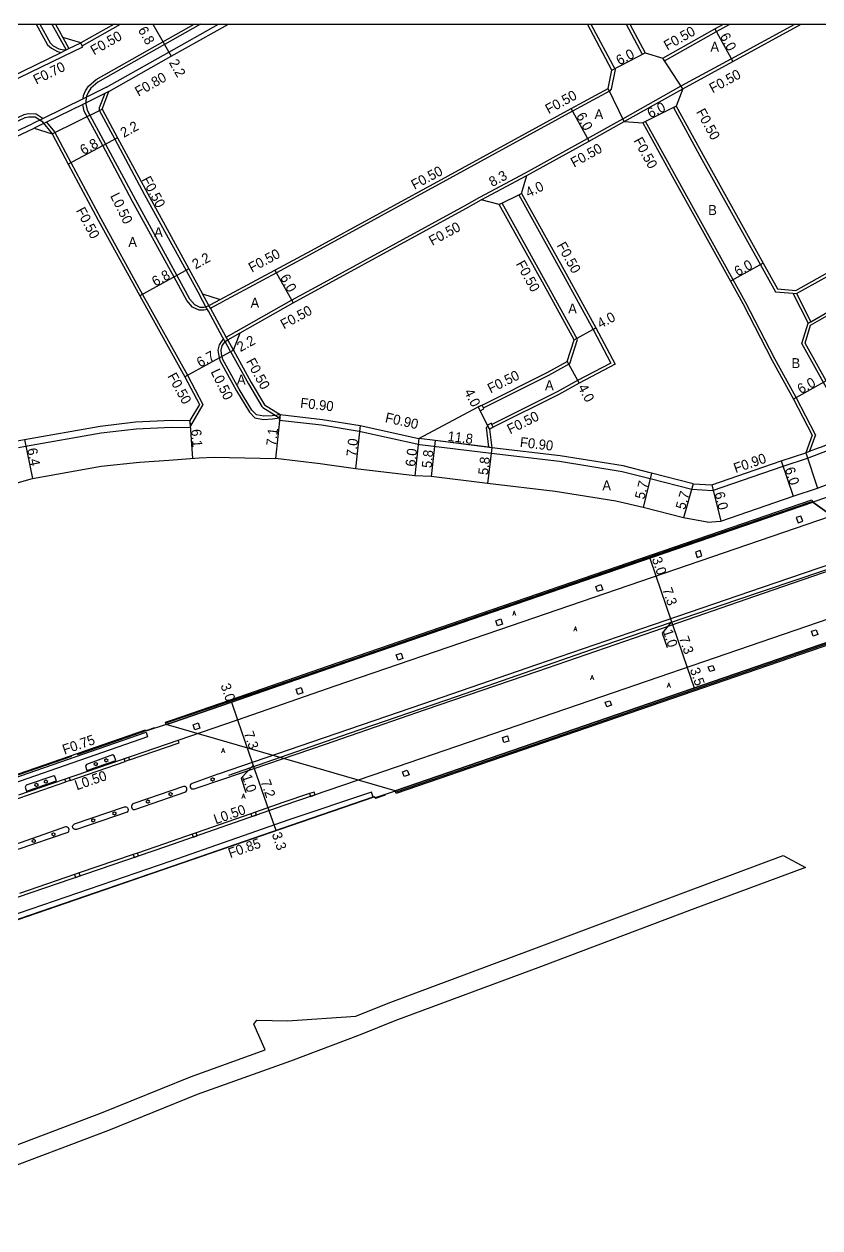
# Model space of a CAD drawing. Header units: metres. Extents: x -8000 to -6400, y -117600 to -117000.
# Drawn here: x -7648.9 to -7521, y -117193.5 to -117000 of the extents above; entities that cross this region are included whole.
import ezdxf

# ---------------------------------------------------------------- set-up
doc = ezdxf.new("R2010")
doc.units = ezdxf.units.M
doc.header["$LTSCALE"] = 2.5
for name, color, linetype in [('側溝・桝', 7, 'Continuous'), ('図郭', 7, 'Continuous'), ('幅員', 7, 'Continuous'), ('植栽', 7, 'Continuous'), ('歩道・分離帯・安全施設', 7, 'Continuous'), ('舗装', 7, 'Continuous'), ('道路', 7, 'Continuous')]:
    doc.layers.add(name, color=color, linetype=linetype)
doc.styles.get("Standard").update_dxf_attribs({"font": ''})
doc.styles.add('YOKO_DECO', font='txt.shx', dxfattribs={"bigfont": 'extfont.shx'})
doc.styles.get('Standard').set_extended_font_data('@MS PGothic')

# ---------------------------------------------------------------- blocks, each defined once
blk = doc.blocks.new('223900')
blk.add_lwpolyline([(-0.22, -0.37), (-0.44, -0.3), (-0.47, -0.27), (-0.48, -0.24), (-0.44, 0.01), (-0.48, 0.23), (-0.47, 0.27), (-0.45, 0.29), (-0.21, 0.38), (-0.04, 0.53), (0, 0.54), (0.03, 0.53), (0.22, 0.37), (0.44, 0.3), (0.47, 0.27), (0.48, 0.24), (0.44, -0.01), (0.48, -0.23), (0.47, -0.27), (0.45, -0.29), (0.21, -0.38), (0.04, -0.53), (0, -0.54), (-0.03, -0.53)], close=True)

msp = doc.modelspace()

# ---------------------------------------------------------------- linework, layer by layer
at = {"layer": '側溝・桝'}
for points in [[(-7646.92, -117000), (-7645.1, -117003.31), (-7644.48, -117003.88), (-7643.51, -117004.43), (-7642.95, -117004.57)], [(-7644.41, -117000), (-7642.12, -117004.16)], [(-7639.55, -117003.47), (-7633.38, -117000)], [(-7639.41, -117012.01), (-7639.35, -117011.46), (-7639.03, -117010.75), (-7638.54, -117009.99), (-7637.33, -117008.92), (-7626.59, -117002.83), (-7621.55, -117000)], [(-7635.62, -117010.14), (-7625.65, -117004.49), (-7617.67, -117000)], [(-7557.8, -117000), (-7553.89, -117007.32), (-7554.57, -117010.44), (-7554.82, -117010.77), (-7560.74, -117013.99), (-7580.53, -117024.82), (-7602.48, -117036.81), (-7608.33, -117039.98), (-7617.12, -117044.69)], [(-7552.14, -117000), (-7549.55, -117004.84)], [(-7546, -117005.91), (-7537.64, -117001.2), (-7535.46, -117000)], [(-7543.29, -117009.95), (-7535.25, -117005.59), (-7525.04, -117000)], [(-7651.69, -117008.82), (-7651.06, -117008.52), (-7642.95, -117004.57), (-7642.12, -117004.16), (-7641.67, -117003.94), (-7639.77, -117003.02)], [(-7642.65, -117002.16), (-7641.67, -117003.94)], [(-7639.47, -117003.65), (-7639.55, -117003.47), (-7639.77, -117003.02)], [(-7651.39, -117009.46), (-7642.64, -117005.2), (-7639.47, -117003.65)], [(-7549.55, -117004.84), (-7549.11, -117004.6)], [(-7546, -117005.91), (-7546.24, -117005.47)], [(-7635.62, -117010.14), (-7639.41, -117012.01), (-7645.82, -117015.16), (-7647.6, -117016.03)], [(-7635.26, -117010.86), (-7635.92, -117011.18), (-7639.44, -117012.91), (-7645.26, -117015.77), (-7646.6, -117016.43), (-7647.25, -117016.75)], [(-7552.7, -117015.23), (-7543.29, -117009.95)], [(-7552.46, -117015.67), (-7543.05, -117010.39)], [(-7635.92, -117011.18), (-7636.8, -117013.48), (-7636.8, -117013.84), (-7634.31, -117018.5), (-7629.52, -117027.44), (-7622.86, -117039.59), (-7620.66, -117043.6)], [(-7730.53, -117055.16), (-7730.57, -117054.44), (-7730.58, -117054), (-7730.46, -117053.41), (-7730.26, -117053.05), (-7729.92, -117052.76), (-7727.01, -117051.38), (-7711.77, -117044.13), (-7690.83, -117034.35), (-7666.65, -117022.9), (-7661.89, -117020.65), (-7648.85, -117014.52), (-7648.24, -117014.39), (-7646.95, -117014.43), (-7645.82, -117015.16)], [(-7619.41, -117045.88), (-7619.99, -117046), (-7620.74, -117045.97), (-7621.82, -117045.48), (-7622.72, -117044.42), (-7624.78, -117040.65), (-7631.45, -117028.49), (-7636.24, -117019.54), (-7639.22, -117013.98), (-7639.44, -117012.91)], [(-7544.54, -117013.43), (-7544.09, -117013.2)], [(-7544.54, -117013.43), (-7539.96, -117021.77), (-7530.58, -117038.67), (-7528.16, -117043.03), (-7525.35, -117043.27), (-7524.76, -117043.32), (-7524.75, -117043.32), (-7520.34, -117040.84), (-7501.42, -117030.16), (-7491.52, -117024.95), (-7488.14, -117023.17), (-7482.85, -117020.3)], [(-7730.33, -117055.07), (-7726.19, -117053.1), (-7710.96, -117045.85), (-7690.03, -117036.07), (-7665.84, -117024.62), (-7661.08, -117022.37), (-7647.6, -117016.03)], [(-7645.26, -117015.77), (-7644, -117017.33)], [(-7568.34, -117023.92), (-7558.34, -117018.38), (-7552.7, -117015.23)], [(-7521.72, -117066.03), (-7524.81, -117060.02), (-7528.26, -117053.8), (-7532.97, -117044.67), (-7534.95, -117041.1), (-7544.33, -117024.2), (-7549.02, -117015.65), (-7549.46, -117015.87)], [(-7644, -117017.33), (-7641.36, -117022.27), (-7636.55, -117031.25), (-7629.86, -117043.46), (-7622.62, -117056.44), (-7620.15, -117061.13), (-7622.17, -117064.59)], [(-7575.68, -117027.82), (-7568.34, -117023.92)], [(-7575.44, -117028.26), (-7568.11, -117024.36)], [(-7516.6, -117064.36), (-7520.45, -117057.59), (-7523.9, -117051.35), (-7522.92, -117048.08), (-7522.49, -117047.83), (-7517.87, -117045.19), (-7499.03, -117034.55), (-7489.19, -117029.37), (-7485.79, -117027.58), (-7482.85, -117025.99)], [(-7616.39, -117050.33), (-7605.92, -117044.35), (-7600.09, -117041.2), (-7578.13, -117029.21), (-7575.68, -117027.82)], [(-7569.41, -117027.46), (-7562.25, -117040.3), (-7557.44, -117049.07), (-7554.59, -117054.47), (-7559.95, -117057.28), (-7563.21, -117059.1), (-7573.72, -117064.34)], [(-7569.41, -117027.46), (-7568.96, -117027.24)], [(-7575.08, -117061.67), (-7564.59, -117056.44), (-7561.19, -117054.54), (-7559.98, -117050.68), (-7564.89, -117041.74), (-7572.09, -117028.77)], [(-7572.09, -117028.77), (-7572.54, -117028.99)], [(-7615.7, -117052.64), (-7616.59, -117051.01), (-7616.68, -117050.85), (-7616.84, -117050.55), (-7616.98, -117050.3), (-7619.25, -117046.15), (-7619.41, -117045.88), (-7619.66, -117045.42), (-7620.66, -117043.6)], [(-7615.26, -117052.4), (-7616.15, -117050.77), (-7616.39, -117050.33), (-7618.95, -117045.68), (-7619.19, -117045.24), (-7620.22, -117043.35)], [(-7525.35, -117043.27), (-7522.92, -117048.08)], [(-7524.76, -117043.32), (-7522.49, -117047.83)], [(-7618.95, -117045.68), (-7618.66, -117045.52), (-7617.12, -117044.69)], [(-7616.84, -117050.55), (-7617.56, -117051.54), (-7617.73, -117052.4), (-7617.66, -117053.06), (-7617.43, -117054.06), (-7614.76, -117058.93), (-7612.69, -117062.38), (-7611.79, -117063.29), (-7610.41, -117063.53), (-7608.97, -117063.46), (-7607.83, -117063.29)], [(-7615.7, -117052.64), (-7612.85, -117057.84), (-7610.69, -117061.44), (-7610.53, -117061.6), (-7608.72, -117062.74), (-7608.48, -117062.89), (-7607.83, -117063.29), (-7607.78, -117063.32)], [(-7607.82, -117063.67), (-7607.78, -117063.32), (-7607.72, -117062.77)], [(-7649.8, -117068.03), (-7648.64, -117067.83), (-7636.49, -117065.7), (-7630.87, -117065.03), (-7625.2, -117064.77), (-7622.16, -117064.81)], [(-7622.16, -117064.81), (-7622.17, -117064.59), (-7622.24, -117063.71)], [(-7607.82, -117063.67), (-7601.08, -117064.43), (-7595.05, -117065.41), (-7585.31, -117067.57), (-7573.84, -117068.97), (-7562.86, -117070.25), (-7552.8, -117071.88), (-7548.28, -117073.04), (-7541.6, -117074.77), (-7538.25, -117074.95), (-7526.93, -117071.05), (-7522.99, -117069.74)], [(-7574.34, -117064.65), (-7574.66, -117064.81), (-7574.24, -117068.01)], [(-7573.73, -117068.08), (-7574.24, -117068.01), (-7582.85, -117066.94), (-7585.44, -117066.62)], [(-7523.27, -117068.89), (-7522.66, -117068.66), (-7521.24, -117068.12), (-7520.77, -117067.94), (-7515.73, -117066.03), (-7515.26, -117065.85), (-7513.5, -117065.19)], [(-7522.99, -117069.74), (-7513.19, -117066.03)], [(-7521.72, -117066.03), (-7522.66, -117068.66)], [(-7842.17, -117187.32), (-7822.75, -117180.46), (-7805.48, -117174.57), (-7783.91, -117167.05), (-7766.05, -117160.95), (-7708.14, -117141.01), (-7661.97, -117125.15), (-7629.29, -117113.82), (-7629.03, -117114.55), (-7661.72, -117125.88), (-7707.89, -117141.74), (-7765.8, -117161.68), (-7783.66, -117167.78), (-7805.23, -117175.3), (-7822.5, -117181.19), (-7841.89, -117188.04)], [(-7631.96, -117118.25), (-7623.99, -117115.5), (-7624.14, -117115.06)], [(-7641.47, -117121.55), (-7632.67, -117118.5)], [(-7650.85, -117124.79), (-7649.55, -117124.34), (-7642.17, -117121.78)], [(-7592.81, -117124.22), (-7593.08, -117123.42), (-7606.33, -117127.91), (-7625.33, -117134.53), (-7653.48, -117144.15), (-7673.91, -117151.26), (-7676.86, -117152.5), (-7729.96, -117170.85), (-7767.82, -117183.9), (-7784.35, -117189.51), (-7784.09, -117190.27)], [(-7603.05, -117123.67), (-7607.3, -117125.11), (-7611.71, -117126.65)], [(-7612.46, -117126.91), (-7621.23, -117129.97)], [(-7621.89, -117130.2), (-7626.3, -117131.74), (-7630.64, -117133.22)], [(-7631.35, -117133.46), (-7640.02, -117136.42)], [(-7640.76, -117136.68), (-7649.6, -117139.7)]]:
    msp.add_lwpolyline(points, dxfattribs=at)
for points in [[(-7574.99, -117061.85), (-7575.08, -117061.67), (-7575.3, -117061.22), (-7575.93, -117061.53), (-7575.61, -117062.16)], [(-7573.49, -117064.79), (-7573.72, -117064.34), (-7573.8, -117064.16), (-7574.43, -117064.47), (-7574.34, -117064.65), (-7574.12, -117065.1)], [(-7523.77, -117079.9), (-7524.05, -117079.06), (-7524.81, -117079.32), (-7524.52, -117080.16)], [(-7539.96, -117085.45), (-7540.25, -117084.61), (-7541.01, -117084.87), (-7540.72, -117085.71)], [(-7556.2, -117090.08), (-7555.91, -117090.92), (-7556.73, -117091.2), (-7557.01, -117090.36)], [(-7572.3, -117095.6), (-7572.01, -117096.44), (-7572.81, -117096.71), (-7573.1, -117095.88)], [(-7522.12, -117098.37), (-7522.38, -117097.59), (-7521.6, -117097.33), (-7521.34, -117098.11)], [(-7588.32, -117101.1), (-7588.03, -117101.94), (-7588.8, -117102.2), (-7589.09, -117101.36)], [(-7538.7, -117104.06), (-7538.95, -117103.31), (-7538.19, -117103.06), (-7537.94, -117103.81)], [(-7604.38, -117106.62), (-7604.09, -117107.46), (-7604.89, -117107.74), (-7605.18, -117106.9)], [(-7555.25, -117109.74), (-7555.51, -117109), (-7554.78, -117108.74), (-7554.52, -117109.48)], [(-7620.91, -117112.32), (-7620.62, -117113.16), (-7621.44, -117113.44), (-7621.73, -117112.6)], [(-7571.78, -117115.46), (-7572.02, -117114.65), (-7571.21, -117114.41), (-7570.97, -117115.23)], [(-7632.11, -117117.81), (-7631.96, -117118.25), (-7632.67, -117118.5), (-7632.82, -117118.05)], [(-7641.63, -117121.09), (-7641.47, -117121.55), (-7642.17, -117121.78), (-7642.33, -117121.33)], [(-7587.81, -117120.94), (-7588.09, -117120.16), (-7587.31, -117119.89), (-7587.03, -117120.66)], [(-7602.14, -117123.88), (-7602.29, -117123.42), (-7603.05, -117123.67), (-7602.89, -117124.13)], [(-7611.55, -117127.11), (-7611.71, -117126.65), (-7612.46, -117126.91), (-7612.3, -117127.37)], [(-7621.07, -117130.43), (-7621.23, -117129.97), (-7621.89, -117130.2), (-7621.73, -117130.66)], [(-7630.48, -117133.68), (-7630.64, -117133.22), (-7631.35, -117133.46), (-7631.19, -117133.92)], [(-7639.86, -117136.88), (-7640.02, -117136.42), (-7640.76, -117136.68), (-7640.6, -117137.13)]]:
    msp.add_lwpolyline(points, close=True, dxfattribs=at)
at = {"layer": '図郭'}
msp.add_lwpolyline([(-8000, -117000), (-7200, -117000), (-7200, -117600), (-8000, -117600)], close=True, dxfattribs=at)
at = {"layer": '幅員'}
for points in [[(-7628.18, -117000), (-7626.34, -117003.27)], [(-7537.89, -117000.76), (-7535.01, -117006.03)], [(-7626.34, -117003.27), (-7625.26, -117005.18)], [(-7554.42, -117007.4), (-7549.11, -117004.6)], [(-7558.1, -117018.81), (-7560.98, -117013.55)], [(-7544.09, -117013.2), (-7549.46, -117015.87)], [(-7633.86, -117018.27), (-7641.8, -117022.51)], [(-7575.44, -117028.26), (-7568.11, -117024.36)], [(-7572.54, -117028.99), (-7568.96, -117027.24)], [(-7622.42, -117039.35), (-7630.29, -117043.7)], [(-7608.57, -117039.54), (-7605.67, -117044.79)], [(-7530.14, -117038.43), (-7535.39, -117041.34)], [(-7560.52, -117050.73), (-7557, -117048.83)], [(-7615.26, -117052.4), (-7623.06, -117056.68)], [(-7561.61, -117054.2), (-7559.71, -117057.72)], [(-7520.01, -117057.34), (-7525.25, -117060.26)], [(-7607.72, -117062.77), (-7608.51, -117069.83)], [(-7574.12, -117065.1), (-7575.93, -117061.53)], [(-7622.24, -117063.71), (-7621.8, -117069.79)], [(-7594.88, -117064.52), (-7595.62, -117071.48)], [(-7648.83, -117066.74), (-7647.54, -117073.01)], [(-7585.44, -117066.62), (-7586.09, -117072.59)], [(-7573.73, -117068.08), (-7582.85, -117066.94), (-7585.44, -117066.62)], [(-7582.85, -117066.94), (-7583.46, -117072.71)], [(-7573.73, -117068.08), (-7574.4, -117073.84)], [(-7527.22, -117070.2), (-7525.33, -117075.89)], [(-7548.06, -117072.17), (-7549.43, -117077.7)], [(-7541.37, -117073.89), (-7542.95, -117079.37)], [(-7538.38, -117074.04), (-7536.94, -117079.87)], [(-7548.34, -117085.82), (-7547.36, -117088.69)], [(-7547.36, -117088.69), (-7545, -117095.59)], [(-7544.84, -117096.05), (-7546.38, -117097.86), (-7545.58, -117100.2)], [(-7545, -117095.59), (-7544.68, -117096.51)], [(-7544.68, -117096.51), (-7542.32, -117103.38)], [(-7542.32, -117103.38), (-7541.19, -117106.69)], [(-7615.57, -117108.97), (-7614.6, -117111.79)], [(-7614.6, -117111.79), (-7612.24, -117118.67)], [(-7612.08, -117119.15), (-7614.03, -117121.17), (-7613.23, -117123.51)], [(-7612.24, -117118.67), (-7611.92, -117119.62)], [(-7611.92, -117119.62), (-7609.55, -117126.41)], [(-7609.55, -117126.41), (-7608.46, -117129.57)]]:
    msp.add_lwpolyline(points, dxfattribs=at)
at = {"layer": '植栽'}
for points in [[(-7634.13, -117118.33), (-7634.39, -117117.59), (-7634.66, -117117.46), (-7638.86, -117118.98), (-7639.02, -117119.27), (-7638.79, -117119.94)], [(-7643.68, -117121.63), (-7643.92, -117120.94), (-7644.13, -117120.82), (-7648.55, -117122.32), (-7648.71, -117122.62), (-7648.48, -117123.29)]]:
    msp.add_lwpolyline(points, close=True, dxfattribs=at)
at = {"layer": '歩道・分離帯・安全施設'}
for points in [[(-7646.35, -117000), (-7644.7, -117003), (-7644.19, -117003.47), (-7643.32, -117003.96), (-7642.79, -117004.09), (-7642.12, -117004.16), (-7641.67, -117003.94), (-7639.77, -117003.02)], [(-7620.53, -117000), (-7626.34, -117003.27), (-7637.04, -117009.33), (-7638.16, -117010.32), (-7638.59, -117010.98), (-7638.86, -117011.6), (-7638.95, -117012.34), (-7638.95, -117012.82), (-7638.75, -117013.81), (-7635.8, -117019.31), (-7631.01, -117028.25), (-7624.35, -117040.41), (-7622.3, -117044.13), (-7621.51, -117045.07), (-7620.63, -117045.47), (-7620.03, -117045.5), (-7619.66, -117045.42), (-7619.19, -117045.24), (-7618.9, -117045.08), (-7617.36, -117044.25)], [(-7729.99, -117055.79), (-7730.07, -117054.41), (-7730.08, -117054.04), (-7729.99, -117053.59), (-7729.87, -117053.38), (-7729.65, -117053.19), (-7726.79, -117051.83), (-7711.56, -117044.58), (-7690.62, -117034.8), (-7666.43, -117023.35), (-7661.68, -117021.1), (-7648.69, -117015), (-7648.2, -117014.89), (-7647.1, -117014.93), (-7646.04, -117015.61), (-7644.39, -117017.65)], [(-7649.71, -117123.87), (-7624.14, -117115.06), (-7614.6, -117111.79), (-7598.89, -117106.36), (-7572.61, -117097.34), (-7519.33, -117079.07), (-7513.34, -117077), (-7502.71, -117073.36), (-7486.16, -117067.85), (-7467.14, -117062.02), (-7444.09, -117056.22), (-7419.43, -117051.07), (-7417.5, -117050.77), (-7416.37, -117050.44), (-7415.45, -117049.96), (-7414.65, -117049.37), (-7414.11, -117048.76), (-7413.58, -117047.74), (-7413.71, -117046.96)], [(-7649.71, -117123.87), (-7624.14, -117115.06), (-7614.6, -117111.79), (-7598.89, -117106.36), (-7572.61, -117097.34), (-7519.33, -117079.07), (-7513.34, -117077), (-7502.71, -117073.36), (-7486.16, -117067.85), (-7467.14, -117062.02), (-7444.09, -117056.22), (-7419.43, -117051.07), (-7417.5, -117050.77), (-7416.37, -117050.44), (-7415.45, -117049.96), (-7414.65, -117049.37), (-7414.11, -117048.76), (-7413.58, -117047.74)], [(-7607.72, -117062.77), (-7608.48, -117062.89), (-7609.02, -117062.96), (-7610.38, -117063.02), (-7611.55, -117062.82), (-7612.29, -117062.07), (-7614.32, -117058.68), (-7616.96, -117053.88), (-7617.17, -117052.97), (-7617.23, -117052.42), (-7617.08, -117051.7), (-7616.59, -117051.01), (-7616.15, -117050.77), (-7614.14, -117049.62)], [(-7399.44, -117063.68), (-7406.54, -117064.71), (-7419.36, -117066.84), (-7430.18, -117069.02), (-7437.63, -117070.64), (-7450.3, -117073.58), (-7459.53, -117075.95), (-7465.53, -117077.56), (-7479.14, -117081.8), (-7500.78, -117089.12), (-7503.04, -117089.89), (-7557.97, -117108.75), (-7593, -117120.78), (-7607.14, -117125.57), (-7626.14, -117132.2), (-7654.29, -117141.81)], [(-7399.44, -117063.68), (-7406.54, -117064.71), (-7419.36, -117066.84), (-7430.18, -117069.02), (-7437.63, -117070.64), (-7450.3, -117073.58), (-7459.53, -117075.95), (-7465.53, -117077.56), (-7479.14, -117081.8), (-7500.78, -117089.12), (-7503.04, -117089.89), (-7557.97, -117108.75), (-7593, -117120.78), (-7607.14, -117125.57), (-7626.14, -117132.2), (-7654.29, -117141.81)], [(-7626.1, -117112.31), (-7609.68, -117106.71), (-7574.24, -117094.53), (-7543.55, -117083.98), (-7522.33, -117076.74)], [(-7509.73, -117083.53), (-7530.29, -117090.56), (-7547.82, -117096.56), (-7566.57, -117102.99), (-7584.72, -117109.22), (-7600.69, -117114.7), (-7617.69, -117120.54), (-7617.74, -117120.56), (-7621.9, -117122.04), (-7622.05, -117122.13), (-7622.14, -117122.22), (-7622.2, -117122.35), (-7622.21, -117122.5), (-7622.18, -117122.64), (-7622.1, -117122.78), (-7621.97, -117122.88), (-7621.84, -117122.92), (-7621.69, -117122.92), (-7621.55, -117122.88), (-7621.55, -117122.88), (-7616.8, -117121.28), (-7616.79, -117121.28), (-7600.46, -117115.72), (-7584.37, -117110.17), (-7566.36, -117104.01), (-7547.69, -117097.54), (-7530.07, -117091.48), (-7509.26, -117084.28)], [(-7509.95, -117084.23), (-7520.61, -117087.93), (-7534.39, -117092.6), (-7557.78, -117100.59), (-7579.28, -117108.04), (-7596.79, -117114.06), (-7616.06, -117120.75)], [(-7589.05, -117123.37), (-7567.03, -117115.84), (-7500.05, -117092.74)], [(-7640.33, -117117.38), (-7627.88, -117113.05)], [(-7641.27, -117117.7), (-7669.36, -117127.38), (-7712.47, -117142.3), (-7752.33, -117155.96), (-7775.07, -117163.77), (-7806.29, -117174.56), (-7827.78, -117181.95), (-7841.53, -117186.79), (-7844.64, -117187.96), (-7846.2, -117187.43)], [(-7673.45, -117152), (-7653.16, -117145.01), (-7625.01, -117135.32), (-7606, -117128.8), (-7592.66, -117124.19), (-7592.38, -117124.4), (-7590.8, -117123.85)]]:
    msp.add_lwpolyline(points, dxfattribs=at)
for points in [[(-7623.26, -117122.51), (-7623.26, -117122.51), (-7631.26, -117125.28), (-7631.39, -117125.32), (-7631.49, -117125.39), (-7631.59, -117125.53), (-7631.64, -117125.68), (-7631.64, -117125.85), (-7631.58, -117126), (-7631.46, -117126.13), (-7631.28, -117126.22), (-7631.1, -117126.23), (-7630.94, -117126.18), (-7622.92, -117123.36), (-7622.81, -117123.24), (-7622.75, -117123.12), (-7622.72, -117122.98), (-7622.74, -117122.84), (-7622.81, -117122.7), (-7622.91, -117122.6), (-7623.03, -117122.54), (-7623.17, -117122.51)], [(-7632.33, -117126.63), (-7640.49, -117129.43), (-7640.67, -117129.45), (-7640.85, -117129.4), (-7641, -117129.27), (-7641.07, -117129.15), (-7641.1, -117128.98), (-7641.06, -117128.82), (-7640.97, -117128.68), (-7640.91, -117128.62), (-7640.77, -117128.55), (-7632.73, -117125.77), (-7632.73, -117125.77), (-7632.62, -117125.77), (-7632.49, -117125.8), (-7632.38, -117125.86), (-7632.28, -117125.95), (-7632.2, -117126.08), (-7632.17, -117126.24), (-7632.18, -117126.38), (-7632.23, -117126.49)], [(-7642.21, -117129.03), (-7650.25, -117131.83), (-7650.37, -117131.87), (-7650.45, -117131.94), (-7650.53, -117132.05), (-7650.57, -117132.17), (-7650.58, -117132.31), (-7650.55, -117132.42), (-7650.48, -117132.52), (-7650.39, -117132.6), (-7650.29, -117132.65), (-7650.16, -117132.67), (-7650.02, -117132.65), (-7641.82, -117129.88), (-7641.72, -117129.77), (-7641.67, -117129.63), (-7641.66, -117129.46), (-7641.71, -117129.29), (-7641.8, -117129.16), (-7641.94, -117129.07), (-7642.05, -117129.03)]]:
    msp.add_lwpolyline(points, close=True, dxfattribs=at)
at = {"layer": '舗装'}
for points in [[(-7543.05, -117010.39), (-7546.24, -117005.47)], [(-7552.46, -117015.67), (-7555.06, -117010.33)], [(-7644.39, -117017.65), (-7636.33, -117013.66)], [(-7607.72, -117062.77), (-7608.51, -117069.83)], [(-7523.27, -117068.89), (-7521.39, -117074.59)], [(-7500.11, -117092.58), (-7522.17, -117076.84)], [(-7589.27, -117123.25), (-7626.07, -117112.56)]]:
    msp.add_lwpolyline(points, dxfattribs=at)
at = {"layer": '道路'}
for points in [[(-7643.84, -117000), (-7642.65, -117002.16)], [(-7634.4, -117000), (-7639.77, -117003.02), (-7642.65, -117002.16)], [(-7636.33, -117013.66), (-7635.26, -117010.86), (-7625.26, -117005.18), (-7616.04, -117000)], [(-7555.06, -117010.33), (-7554.42, -117007.4), (-7558.37, -117000)], [(-7551.57, -117000), (-7549.11, -117004.6)], [(-7546.24, -117005.47), (-7537.89, -117000.76), (-7536.5, -117000)], [(-7543.05, -117010.39), (-7535.01, -117006.03), (-7524, -117000)], [(-7549.11, -117004.6), (-7546.24, -117005.47)], [(-7617.36, -117044.25), (-7608.57, -117039.54), (-7602.72, -117036.37), (-7580.77, -117024.38), (-7560.98, -117013.55), (-7555.06, -117010.33)], [(-7543.05, -117010.39), (-7544.09, -117013.2), (-7539.52, -117021.53), (-7530.14, -117038.43), (-7527.85, -117042.56), (-7524.86, -117042.81), (-7520.58, -117040.4), (-7501.66, -117029.72), (-7491.76, -117024.51), (-7488.37, -117022.73), (-7482.85, -117019.73)], [(-7636.33, -117013.66), (-7633.86, -117018.27), (-7629.08, -117027.2), (-7622.42, -117039.35), (-7620.22, -117043.35)], [(-7568.11, -117024.36), (-7558.1, -117018.81), (-7552.46, -117015.67)], [(-7552.46, -117015.67), (-7549.46, -117015.87), (-7544.77, -117024.44), (-7535.39, -117041.34), (-7533.41, -117044.9), (-7528.7, -117054.04), (-7525.25, -117060.26), (-7522.27, -117066.06)], [(-7729.99, -117055.79), (-7725.85, -117053.82), (-7710.62, -117046.57), (-7689.69, -117036.79), (-7665.49, -117025.34), (-7660.74, -117023.09), (-7647.25, -117016.75)], [(-7647.25, -117016.75), (-7644.39, -117017.65), (-7641.8, -117022.51), (-7636.99, -117031.49), (-7630.29, -117043.7), (-7623.06, -117056.68), (-7620.72, -117061.12), (-7622.24, -117063.71)], [(-7568.96, -117027.24), (-7568.11, -117024.36)], [(-7614.14, -117049.62), (-7605.67, -117044.79), (-7599.85, -117041.64), (-7577.89, -117029.64), (-7575.44, -117028.26)], [(-7572.54, -117028.99), (-7575.44, -117028.26)], [(-7568.96, -117027.24), (-7561.82, -117040.05), (-7557, -117048.83), (-7553.91, -117054.68), (-7559.71, -117057.72), (-7562.97, -117059.55), (-7573.49, -117064.79), (-7574.12, -117065.1), (-7573.73, -117068.08)], [(-7482.85, -117055.38), (-7488.35, -117057.01), (-7504.62, -117062.39), (-7508.01, -117063.44), (-7513.5, -117065.19), (-7516.25, -117063.97), (-7520.01, -117057.34), (-7523.36, -117051.29), (-7522.5, -117048.41), (-7517.63, -117045.62), (-7498.79, -117034.99), (-7488.96, -117029.82), (-7485.55, -117028.02), (-7482.85, -117026.55)], [(-7607.72, -117062.77), (-7600.96, -117063.54), (-7594.88, -117064.52), (-7585.44, -117066.62), (-7575.93, -117061.53), (-7575.3, -117061.22), (-7564.82, -117056), (-7561.61, -117054.2), (-7560.52, -117050.73), (-7565.32, -117041.98), (-7572.54, -117028.99)], [(-7620.22, -117043.35), (-7617.36, -117044.25)], [(-7412.77, -117046.8), (-7418.27, -117047.74), (-7420.02, -117048.11), (-7444.84, -117053.07), (-7467.94, -117059.04), (-7487.15, -117064.8), (-7503.72, -117070.39), (-7514.54, -117074.09), (-7514.5, -117074.21), (-7522.17, -117076.84), (-7573.53, -117094.46), (-7599.82, -117103.52), (-7615.57, -117108.97), (-7625.06, -117112.22), (-7626.07, -117112.56), (-7629.35, -117113.64), (-7629.41, -117113.47), (-7662.1, -117124.8), (-7671.66, -117128.08)], [(-7615.26, -117052.4), (-7614.14, -117049.62)], [(-7615.26, -117052.4), (-7612.41, -117057.59), (-7610.26, -117061.18)], [(-7610.26, -117061.18), (-7607.72, -117062.77)], [(-7539.15, -117080.07), (-7536.94, -117079.87), (-7525.33, -117075.89), (-7521.39, -117074.59), (-7511.57, -117070.83), (-7506.23, -117069.17), (-7502.78, -117068.1), (-7486.64, -117062.77), (-7482.85, -117061.64)], [(-7716.16, -117085.15), (-7713.17, -117085.34), (-7709.47, -117083.4), (-7706.7, -117082.01), (-7705.37, -117081.58), (-7703.62, -117080.95), (-7695.84, -117078.1), (-7690.15, -117076.23), (-7685.92, -117074.65), (-7676.84, -117071.47), (-7668.28, -117070), (-7660.84, -117068.78), (-7655.93, -117067.95), (-7652.15, -117067.31), (-7649.99, -117066.95), (-7648.83, -117066.74), (-7636.65, -117064.61), (-7630.96, -117063.93), (-7625.22, -117063.67), (-7622.24, -117063.71)], [(-7522.27, -117066.06), (-7523.27, -117068.89)], [(-7653.2, -117144.97), (-7625.07, -117135.31), (-7606.05, -117128.74), (-7592.62, -117124.16), (-7592.44, -117124.28), (-7589.39, -117123.29), (-7589.27, -117123.25), (-7570.55, -117116.79), (-7557, -117112.12), (-7539.88, -117106.24), (-7500.11, -117092.58), (-7499.67, -117092.43), (-7481.76, -117086.49), (-7464.49, -117081.03), (-7458.63, -117079.42), (-7449.55, -117077.06), (-7425.54, -117071.67), (-7417.69, -117070.25), (-7408.31, -117068.64), (-7405.94, -117068.16), (-7405.84, -117068.15)], [(-7541.37, -117073.89), (-7548.06, -117072.17), (-7552.62, -117071), (-7562.74, -117069.36), (-7573.73, -117068.08)], [(-7541.37, -117073.89), (-7538.38, -117074.04), (-7527.22, -117070.2), (-7523.27, -117068.89)], [(-7687.74, -117082.05), (-7683.46, -117080.38), (-7677.12, -117078.51), (-7674.93, -117077.9), (-7667.31, -117075.92), (-7659.81, -117074.28), (-7659.35, -117076.74), (-7654.78, -117075.06), (-7647.54, -117073.01), (-7636.51, -117071.07), (-7630.36, -117070.43), (-7625.62, -117070.08), (-7620.75, -117069.73), (-7618.32, -117069.62), (-7608.51, -117069.83)], [(-7574.4, -117073.84), (-7583.46, -117072.71), (-7586.09, -117072.59), (-7595.62, -117071.48), (-7601.3, -117070.68), (-7608.51, -117069.83)], [(-7539.15, -117080.07), (-7542.95, -117079.37), (-7549.43, -117077.7), (-7553.8, -117076.68), (-7563.54, -117075.1), (-7574.4, -117073.84)], [(-7772.29, -117224.46), (-7771.85, -117225.43), (-7755.85, -117219.97), (-7738.82, -117213.6), (-7714.47, -117204.33), (-7691.47, -117195.81), (-7670.6, -117187.8), (-7655.13, -117182.04), (-7636.44, -117174.96), (-7622.17, -117169.16), (-7610.17, -117164.87), (-7611.97, -117160.73), (-7611.51, -117160.09), (-7606.54, -117160.16), (-7595.58, -117159.43), (-7590.39, -117157.35), (-7566.97, -117148.62), (-7542.57, -117139.46), (-7526.89, -117133.63)], [(-7526.89, -117133.63), (-7523.35, -117135.56)], [(-7523.35, -117135.56), (-7541.51, -117142.32), (-7565.9, -117151.49), (-7589.29, -117160.21), (-7594.89, -117162.45), (-7606.06, -117166.65), (-7621.08, -117172.02), (-7635.32, -117177.81), (-7654.05, -117184.9), (-7669.52, -117190.66), (-7690.39, -117198.67), (-7713.4, -117207.19), (-7737.74, -117216.46), (-7754.82, -117222.84), (-7770.86, -117228.32), (-7774.67, -117229.98), (-7792.81, -117236.9), (-7804.36, -117241.22)]]:
    msp.add_lwpolyline(points, dxfattribs=at)
for points in [[(-7522.17, -117076.84), (-7573.53, -117094.46), (-7599.82, -117103.52), (-7615.57, -117108.97), (-7625.06, -117112.22), (-7626.07, -117112.56), (-7626.19, -117112.19), (-7625.18, -117111.86), (-7615.7, -117108.61), (-7599.95, -117103.16), (-7573.65, -117094.1), (-7522.29, -117076.48)], [(-7570.55, -117116.79), (-7589.27, -117123.25), (-7626.07, -117112.56), (-7625.06, -117112.22), (-7615.57, -117108.97), (-7599.82, -117103.52), (-7573.53, -117094.46), (-7522.17, -117076.84), (-7500.11, -117092.58), (-7539.88, -117106.24), (-7557, -117112.12)], [(-7499.95, -117093.01), (-7539.73, -117106.66), (-7556.85, -117112.54), (-7570.4, -117117.22), (-7589.1, -117123.67), (-7589.27, -117123.25), (-7570.55, -117116.79), (-7557, -117112.12), (-7539.88, -117106.24), (-7500.11, -117092.58)]]:
    msp.add_lwpolyline(points, close=True, dxfattribs=at)

# ---------------------------------------------------------------- block references
at = {"layer": '植栽', "xscale": 0.5, "yscale": 0.5, "zscale": 0.5}
for p in [(-7637.36, -117118.93, 10.65), (-7635.68, -117118.32, 10.65), (-7618.59, -117121.39, 11.05), (-7646.91, -117122.27, 10.47), (-7645.39, -117121.74, 10.47), (-7628.99, -117124.95, 10.97), (-7625.35, -117123.75, 10.97), (-7634.36, -117126.86, 10.83), (-7637.78, -117127.98, 10.83), (-7644.16, -117130.22, 10.63), (-7647.33, -117131.28, 10.63)]:
    msp.add_blockref('223900', p, dxfattribs=at)

# ---------------------------------------------------------------- texts
at = {"layer": '側溝・桝'}
for s, rotation, p in [('F0.50', 29.5463, (-7637.65, -117005.04)), ('F0.50', 29.4298, (-7545.53, -117004.27)), ('F0.70', 25.9658, (-7646.93, -117009.75)), ('F0.80', 29.5463, (-7630.51, -117011.68)), ('F0.50', 28.4857, (-7538.25, -117011.14)), ('F0.50', 28.5527, (-7564.6, -117014.5)), ('F0.50', 298.7601, (-7540.95, -117014.11)), ('F0.50', 298.7335, (-7551, -117018.72)), ('F0.50', 29.1246, (-7560.51, -117023.08)), ('F0.50', 298.1813, (-7630.04, -117024.98)), ('F0.50', 28.2088, (-7586.16, -117026.65)), ('L0.50', 295.8882, (-7635.09, -117027.59)), ('F0.50', 298.1813, (-7640.59, -117029.96)), ('F0.50', 28.3873, (-7583.3, -117035.65)), ('F0.50', 299.1199, (-7563.34, -117035.56)), ('F0.50', 28.2088, (-7612.29, -117039.96)), ('F0.50', 299.0494, (-7569.91, -117038.54)), ('F0.50', 28.3873, (-7607.15, -117049.08)), ('L0.50', 295.8882, (-7618.94, -117055.87)), ('F0.50', 298.7415, (-7613.27, -117054.21)), ('F0.50', 298.7415, (-7625.89, -117056.57)), ('F0.50', 26.4812, (-7573.92, -117059.38)), ('F0.90', 353.5593, (-7604.57, -117061.64)), ('F0.90', 347.4473, (-7590.97, -117063.96)), ('F0.50', 26.4839, (-7570.78, -117065.95)), ('F0.90', 353.351, (-7569.28, -117067.95)), ('F0.90', 19.0165, (-7534.55, -117072.18)), ('F0.75', 19.1208, (-7642.4, -117117.41)), ('L0.50', 18.9976, (-7640.41, -117123.14)), ('L0.50', 19.2151, (-7618.08, -117128.61)), ('F0.85', 19.0555, (-7615.76, -117134.05))]:
    msp.add_text(s, height=1.6, rotation=rotation, dxfattribs=at).set_placement(p)
at = {"layer": '幅員'}
for s, rotation, p in [('6.8', 299.4517, (-7630.64, -117000.95)), ('6.0', 298.6208, (-7537.13, -117001.94)), ('6.0', 27.7708, (-7553.23, -117006.66)), ('2.2', 299.4517, (-7625.66, -117006.18)), ('6.0', 26.4246, (-7548.26, -117015.16)), ('6.0', 298.7192, (-7560.22, -117014.73)), ('2.2', 28.9392, (-7632.87, -117018.3)), ('6.8', 28.9392, (-7639.35, -117021.07)), ('8.3', 28.0406, (-7573.66, -117026.21)), ('4.0', 26.1252, (-7567.83, -117027.89)), ('2.2', 28.9392, (-7621.33, -117039.44)), ('6.0', 29.0327, (-7534.21, -117040.58)), ('6.8', 28.9392, (-7627.8, -117042.21)), ('6.0', 298.8707, (-7607.81, -117040.71)), ('4.0', 28.3824, (-7556.26, -117048.96)), ('2.2', 28.742, (-7614.13, -117052.73)), ('6.7', 28.742, (-7620.61, -117055.22)), ('6.0', 29.0631, (-7524.08, -117059.49)), ('4.0', 296.8665, (-7578.21, -117059.1)), ('4.0', 298.3226, (-7559.95, -117058.38)), ('7.1', 83.5577, (-7608.4, -117067.88)), ('6.1', 274.1312, (-7622.03, -117065.15)), ('7.0', 83.8815, (-7595.52, -117069.58)), ('11.8', 352.9229, (-7580.9, -117066.99)), ('6.4', 281.5651, (-7648.41, -117068.29)), ('6.0', 83.765, (-7586.04, -117071.18)), ('5.8', 83.8953, (-7583.42, -117071.41)), ('5.8', 83.3466, (-7574.35, -117072.53)), ('6.0', 288.317, (-7526.68, -117071.49)), ('5.7', 76.0677, (-7549.23, -117076.47)), ('5.7', 73.9878, (-7542.7, -117078.14)), ('6.0', 283.8786, (-7537.95, -117075.38)), ('3.0', 288.9263, (-7548.04, -117085.94)), ('7.3', 288.9058, (-7546.35, -117090.86)), ('1.0', 288.9685, (-7546.27, -117097.57)), ('7.3', 288.9497, (-7543.68, -117098.67)), ('3.5', 288.9505, (-7541.93, -117103.74)), ('3.0', 288.9631, (-7617.34, -117106.27)), ('7.3', 288.9632, (-7613.6, -117113.95)), ('1.0', 288.7898, (-7613.92, -117120.87)), ('7.2', 289.2151, (-7610.91, -117121.74)), ('3.3', 289.0555, (-7609.11, -117130.18))]:
    msp.add_text(s, height=1.6, rotation=rotation, dxfattribs=at).set_placement(p)
at = {"layer": '舗装'}
for s, p in [('A', (-7538.61, -117004.44)), ('A', (-7557.22, -117015.28)), ('B', (-7538.96, -117030.68)), ('A', (-7627.99, -117034.24)), ('A', (-7632.14, -117035.83)), ('A', (-7612.5, -117045.59)), ('A', (-7561.46, -117046.51)), ('B', (-7525.57, -117055.29)), ('A', (-7614.69, -117057.93)), ('A', (-7565.18, -117058.84)), ('A', (-7555.97, -117074.93))]:
    msp.add_text(s, height=1.6, dxfattribs=at).set_placement(p)
at = {"layer": '舗装', "style": 'YOKO_DECO'}
for p in [(-7570.41, -117095.03, 10.77), (-7560.59, -117097.55, 10.77), (-7557.91, -117105.36, 10.77), (-7545.59, -117106.62, 10.77), (-7617.2, -117117.12, 10.74), (-7613.93, -117124.45, 10.74)]:
    msp.add_text('A', height=0.75, dxfattribs=at).set_placement(p)

doc.saveas('drawing.dxf')
